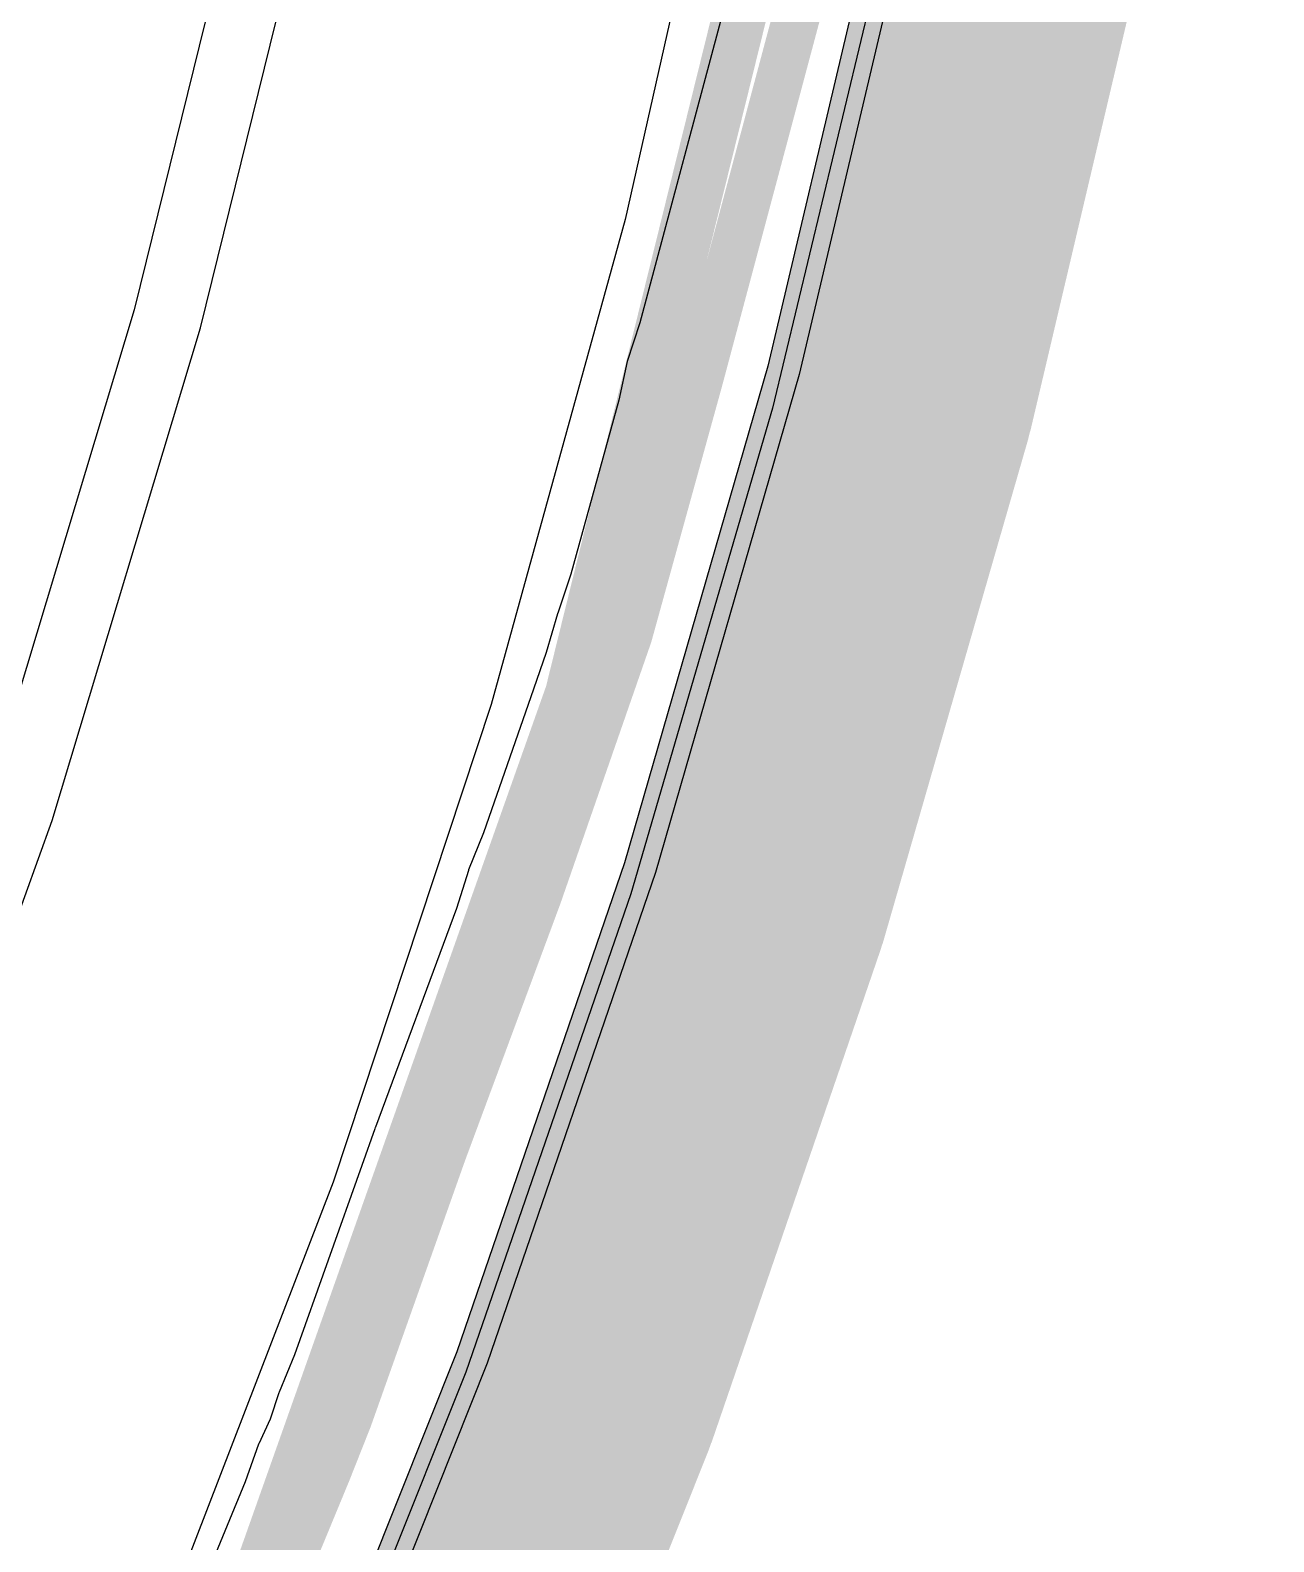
# Model space of a CAD drawing. Header units: inches. Extents: x -30 to 282, y -86 to 78.
# Drawn here: x 45.29 to 49.98, y -59.62 to -53.93 of the extents above; entities that cross this region are included whole.
import ezdxf

# ---------------------------------------------------------------- set-up
doc = ezdxf.new("R2010")
doc.units = ezdxf.units.IN
for name, color, linetype in [('Board Outline', 216, 'Continuous'), ('Bottom Layer', 5, 'Continuous'), ('GND 01', 76, 'Continuous'), ('GND 02', 16, 'Continuous'), ('PWR', 156, 'Continuous'), ('SIG 01', 90, 'Continuous'), ('Top Layer', 1, 'Continuous')]:
    doc.layers.add(name, color=color, linetype=linetype)

msp = doc.modelspace()

# ---------------------------------------------------------------- linework, layer by layer
at = {"layer": 'Board Outline', "const_width": 0.254}
msp.add_lwpolyline([(37.49466466, -16.44645174, -2.5025245443781), (-17.29285086, -16.44645174)], format="xyb", dxfattribs=at)
at = {"layer": 'Bottom Layer'}
for p, q in [((46.1442308, -53.1124541), (45.68512834, -54.98155628)), ((45.93501354, -55.0499026), (46.39733672, -53.16769656)), ((48.53386026, -53.49906495999999), (48.08963457999999, -55.35204068)), ((45.68512834, -54.98155628), (45.1291706, -56.82415863999999)), ((45.37515689999999, -56.90543355999999), (45.93501354, -55.0499026)), ((48.08963457999999, -55.35204068), (47.55615838, -57.18131566)), ((44.71928826, -58.72924499999999), (45.37515689999999, -56.90543355999999)), ((47.55615838, -57.18131566), (46.93468896, -58.98259983999999)), ((46.93468896, -58.98259983999999), (46.22667919999999, -60.75165903999999))]:
    msp.add_line(p, q, dxfattribs=at)
at = {"layer": 'GND 01'}
for p, q in [((48.51840944, -53.29887994), (48.07199936, -55.19411363999999)), ((48.07199936, -55.19411363999999), (47.53216808, -57.0648084)), ((47.53216808, -57.0648084), (46.90021354, -58.90650652)), ((46.90021354, -58.90650652), (46.17772832, -60.71453694))]:
    msp.add_line(p, q, dxfattribs=at)
at = {"layer": 'GND 01', "const_width": 1.016}
for points in [[(48.56596078, -55.32345552), (49.01817222, -53.40359652)], [(48.01909624, -57.21852665999999), (48.56596078, -55.32345552)], [(47.37893242, -59.08414904), (48.01909624, -57.21852665999999)], [(46.64703904, -60.9157278), (47.37893242, -59.08414904)]]:
    msp.add_lwpolyline(points, dxfattribs=at)
at = {"layer": 'GND 01', "const_width": 0.508}
for points in [[(48.31196077999999, -55.32345552, 1), (48.81996078, -55.32345552, 1)], [(48.31196077999999, -55.32345552, 1), (48.81996078, -55.32345552, 1)], [(47.76509624, -57.21852665999999, 1), (48.27309624, -57.21852665999999, 1)], [(47.76509624, -57.21852665999999, 1), (48.27309624, -57.21852665999999, 1)], [(47.12493242, -59.08414904, 1), (47.63293242, -59.08414904, 1)], [(47.12493242, -59.08414904, 1), (47.63293242, -59.08414904, 1)]]:
    msp.add_lwpolyline(points, format="xyb", close=True, dxfattribs=at)
at = {"layer": 'GND 02'}
for p, q in [((48.51840944, -53.29887994), (48.07199936, -55.19411363999999)), ((48.07199936, -55.19411363999999), (47.53216808, -57.0648084)), ((47.53216808, -57.0648084), (46.90021354, -58.90650652)), ((46.90021354, -58.90650652), (46.17772832, -60.71453694))]:
    msp.add_line(p, q, dxfattribs=at)
at = {"layer": 'GND 02', "const_width": 1.016}
for points in [[(48.56596078, -55.32345552), (49.01817222, -53.40359652)], [(48.01909624, -57.21852665999999), (48.56596078, -55.32345552)], [(47.37893242, -59.08414904), (48.01909624, -57.21852665999999)], [(46.64703904, -60.9157278), (47.37893242, -59.08414904)]]:
    msp.add_lwpolyline(points, dxfattribs=at)
at = {"layer": 'GND 02', "const_width": 0.508}
for points in [[(48.31196077999999, -55.32345552, 1), (48.81996078, -55.32345552, 1)], [(48.31196077999999, -55.32345552, 1), (48.81996078, -55.32345552, 1)], [(47.76509624, -57.21852665999999, 1), (48.27309624, -57.21852665999999, 1)], [(47.76509624, -57.21852665999999, 1), (48.27309624, -57.21852665999999, 1)], [(47.12493242, -59.08414904, 1), (47.63293242, -59.08414904, 1)], [(47.12493242, -59.08414904, 1), (47.63293242, -59.08414904, 1)]]:
    msp.add_lwpolyline(points, format="xyb", close=True, dxfattribs=at)
at = {"layer": 'PWR'}
for p, q in [((48.63785294, -53.32393704), (48.19006872, -55.22500257999999)), ((48.19006872, -55.22500257999999), (47.64855596, -57.10153680000001)), ((47.64855596, -57.10153680000001), (47.01463292, -58.94897024)), ((47.01463292, -58.94897024), (46.28989726, -60.76263438))]:
    msp.add_line(p, q, dxfattribs=at)
at = {"layer": 'SIG 01'}
for p, q in [((47.94958152, -52.79272143999999), (47.5344236, -54.64150361999999)), ((47.5344236, -54.64150361999999), (47.02904995999999, -56.46768996)), ((47.02904995999999, -56.46768996), (46.43467726, -58.26687863999999)), ((46.43467726, -58.26687863999999), (45.7527406, -60.03473388))]:
    msp.add_line(p, q, dxfattribs=at)
at = {"layer": 'SIG 01', "const_width": 0.2032}
for points in [[(49.19426788, -40.37721668, -0.5471661038617852), (-1.84699656, -82.82278837999999)], [(48.77376072, -41.34143116, -0.5337938229624347), (-1.01389434, -82.52861573999999)]]:
    msp.add_lwpolyline(points, format="xyb", dxfattribs=at)
at = {"layer": 'Top Layer'}
for p, q in [((47.94157544, -53.71367464), (47.58966606, -55.03071035999999)), ((47.58966606, -55.03071035999999), (47.54216298, -55.17627013999999)), ((47.54216298, -55.17627013999999), (47.51037995999999, -55.3223303)), ((47.54216298, -55.17627013999999), (47.54216298, -55.17627013999999)), ((47.51037995999999, -55.3223303), (47.32932114, -55.97678416)), ((47.32932114, -55.97678416), (47.28181552, -56.12058372)), ((47.27946348, -56.12626062), (47.23723598, -56.27217091999999)), ((47.28178504, -56.12064722), (47.27946348, -56.12626062)), ((47.28181552, -56.12058372), (47.28178504, -56.12064722)), ((47.23723598, -56.27217091999999), (47.18902423999999, -56.41092096)), ((47.18902423999999, -56.41092096), (47.0010998, -56.95170727999999)), ((47.0010998, -56.95170727999999), (46.94460004, -57.0913514)), ((46.94394218, -57.09293636), (46.89882924, -57.23637777999999)), ((46.94460004, -57.0913514), (46.94394218, -57.09293636)), ((46.89882924, -57.23637777999999), (46.5933155, -58.05959686)), ((46.59085678, -58.0663812), (46.54183477999999, -58.2045953)), ((46.59249762, -58.06143836), (46.59085678, -58.0663812)), ((46.5933155, -58.05959686), (46.59249762, -58.06143836)), ((46.54183477999999, -58.2045953), (46.28882792, -58.91788318)), ((46.28882792, -58.91788318), (46.23120548, -59.05812166)), ((46.22992786, -59.06120775999999), (46.19658528, -59.15935082)), ((46.23120548, -59.05812166), (46.22992786, -59.06120775999999)), ((46.19658528, -59.15935082), (46.15398948, -59.25302602)), ((46.15341036, -59.25441794), (46.1029431, -59.3960331)), ((46.15393614, -59.25314539999999), (46.15341036, -59.25441794)), ((46.15398948, -59.25302602), (46.15393614, -59.25314539999999)), ((46.1029431, -59.3960331), (45.85040614, -60.00673545999999))]:
    msp.add_line(p, q, dxfattribs=at)
at = {"layer": 'Top Layer', "const_width": 0.1778}
for points in [[(47.81281775999999, -55.24894715999999), (48.20739406, -53.77223942)], [(47.95975676, -56.27253159999999), (48.62515802, -53.76286174)], [(47.54931561999999, -56.20140652), (47.81240373999999, -55.250461)], [(47.81265774, -55.2495339), (47.81281775999999, -55.24894715999999)], [(47.20787104, -57.18509264), (47.54589932, -56.212359)], [(47.54589932, -56.212359), (47.54593996, -56.21224469999999)], [(47.54909464, -56.20219138), (47.54931561999999, -56.20140652)], [(46.82777528, -59.49637834), (47.95564196, -56.28589962)], [(46.84825022, -58.15421186), (47.2066112, -57.1885953)], [(47.20762465999999, -57.1857886), (47.20787104, -57.18509264)], [(46.49324458, -59.15500234), (46.84714023999999, -58.15728272)], [(46.84798352, -58.15493068), (46.84825022, -58.15421186)], [(46.41317361999999, -59.35735652), (46.49096366, -59.16107294)], [(46.49302359999999, -59.15561955999999), (46.49324458, -59.15500234)], [(46.04287718, -60.25287924), (46.41218556, -59.35979746)], [(46.41218556, -59.35979746), (46.41227191999999, -59.35958917999999)], [(45.91751548, -61.61265808), (46.82334298, -59.50772959999999)]]:
    msp.add_lwpolyline(points, dxfattribs=at)
for points in [[(47.81265774, -55.2495339, -0.0013515633206264), (47.81240373999999, -55.250461)], [(47.54593996, -56.21224469999999, -0.0001695225741), (47.54589932, -56.212359)], [(47.54909464, -56.20219138, -0.0148189449148136), (47.54593996, -56.21224469999999)], [(47.95975676, -56.27253159999999, -0.0196736208795689), (47.9556445, -56.28589962)], [(47.20762465999999, -57.1857886, -0.0041957282866051), (47.2066112, -57.1885953)], [(46.84714278, -58.15728272, -0.0035131501621934), (46.84798352, -58.15493068)], [(46.49302359999999, -59.15561955999999, -0.0081968736020647), (46.49096366, -59.16107294)], [(46.41227191999999, -59.35958917999999, -0.0003185879059249), (46.41218556, -59.35979746)], [(46.41317361999999, -59.35735652, -0.0033839692009725), (46.41227191999999, -59.35958917999999)], [(46.82777528, -59.49637834, -0.0171386163842132), (46.82334298, -59.50772959999999)]]:
    msp.add_lwpolyline(points, format="xyb", dxfattribs=at)
at = {"layer": 'Top Layer', "const_width": 0.0889}
for points in [[(47.76795374, -55.250461, 1), (47.85685374, -55.250461, 1)], [(47.76795374, -55.250461, 1), (47.85685374, -55.250461, 1)], [(47.76820774, -55.2495339, 1), (47.85710774, -55.2495339, 1)], [(47.76820774, -55.2495339, 1), (47.85710774, -55.2495339, 1)], [(47.76836776, -55.24894715999999, 1), (47.85726776, -55.24894715999999, 1)], [(47.76836776, -55.24894715999999, 1), (47.85726776, -55.24894715999999, 1)], [(47.50144931999999, -56.212359, 1), (47.59034931999999, -56.212359, 1)], [(47.50144931999999, -56.212359, 1), (47.59034931999999, -56.212359, 1)], [(47.50144931999999, -56.212359, 1), (47.59034931999999, -56.212359, 1)], [(47.50148995999999, -56.21224469999999, 1), (47.59038996, -56.21224469999999, 1)], [(47.50148995999999, -56.21224469999999, 1), (47.59038996, -56.21224469999999, 1)], [(47.50148995999999, -56.21224469999999, 1), (47.59038996, -56.21224469999999, 1)], [(47.50464464, -56.20219138, 1), (47.59354464, -56.20219138, 1)], [(47.50464464, -56.20219138, 1), (47.59354464, -56.20219138, 1)], [(47.50486562, -56.20140652, 1), (47.59376562, -56.20140652, 1)], [(47.50486562, -56.20140652, 1), (47.59376562, -56.20140652, 1)], [(47.91530675999999, -56.27253159999999, 1), (48.00420676, -56.27253159999999, 1)], [(47.91530675999999, -56.27253159999999, 1), (48.00420676, -56.27253159999999, 1)], [(47.91119196, -56.28589962, 1), (48.00009196, -56.28589962, 1)], [(47.91119449999999, -56.28589962, 1), (48.0000945, -56.28589962, 1)], [(47.1621612, -57.1885953, 1), (47.2510612, -57.1885953, 1)], [(47.1621612, -57.1885953, 1), (47.2510612, -57.1885953, 1)], [(47.16317466, -57.1857886, 1), (47.25207466, -57.1857886, 1)], [(47.16317466, -57.1857886, 1), (47.25207466, -57.1857886, 1)], [(47.16342104, -57.18509264, 1), (47.25232104, -57.18509264, 1)], [(47.16342104, -57.18509264, 1), (47.25232104, -57.18509264, 1)], [(46.80269024, -58.15728272, 1), (46.89159023999999, -58.15728272, 1)], [(46.80269277999999, -58.15728272, 1), (46.89159278, -58.15728272, 1)], [(46.80353351999999, -58.15493068, 1), (46.89243352, -58.15493068, 1)], [(46.80353351999999, -58.15493068, 1), (46.89243352, -58.15493068, 1)], [(46.80380022, -58.15421186, 1), (46.89270021999999, -58.15421186, 1)], [(46.80380022, -58.15421186, 1), (46.89270021999999, -58.15421186, 1)], [(46.44651365999999, -59.16107294, 1), (46.53541366, -59.16107294, 1)], [(46.44651365999999, -59.16107294, 1), (46.53541366, -59.16107294, 1)], [(46.4485736, -59.15561955999999, 1), (46.5374736, -59.15561955999999, 1)], [(46.4485736, -59.15561955999999, 1), (46.5374736, -59.15561955999999, 1)], [(46.44879458, -59.15500234, 1), (46.53769458, -59.15500234, 1)], [(46.44879458, -59.15500234, 1), (46.53769458, -59.15500234, 1)], [(46.36773556, -59.35979746, 1), (46.45663556, -59.35979746, 1)], [(46.36773556, -59.35979746, 1), (46.45663556, -59.35979746, 1)], [(46.36773556, -59.35979746, 1), (46.45663556, -59.35979746, 1)], [(46.36782192, -59.35958917999999, 1), (46.45672192, -59.35958917999999, 1)], [(46.36782192, -59.35958917999999, 1), (46.45672192, -59.35958917999999, 1)], [(46.36782192, -59.35958917999999, 1), (46.45672192, -59.35958917999999, 1)], [(46.36872362, -59.35735652, 1), (46.45762362, -59.35735652, 1)], [(46.36872362, -59.35735652, 1), (46.45762362, -59.35735652, 1)], [(46.77889297999999, -59.50772959999999, 1), (46.86779298, -59.50772959999999, 1)], [(46.77889297999999, -59.50772959999999, 1), (46.86779298, -59.50772959999999, 1)], [(46.78332527999999, -59.49637834, 1), (46.87222527999999, -59.49637834, 1)], [(46.78332527999999, -59.49637834, 1), (46.87222527999999, -59.49637834, 1)]]:
    msp.add_lwpolyline(points, format="xyb", close=True, dxfattribs=at)

doc.saveas('drawing.dxf')
